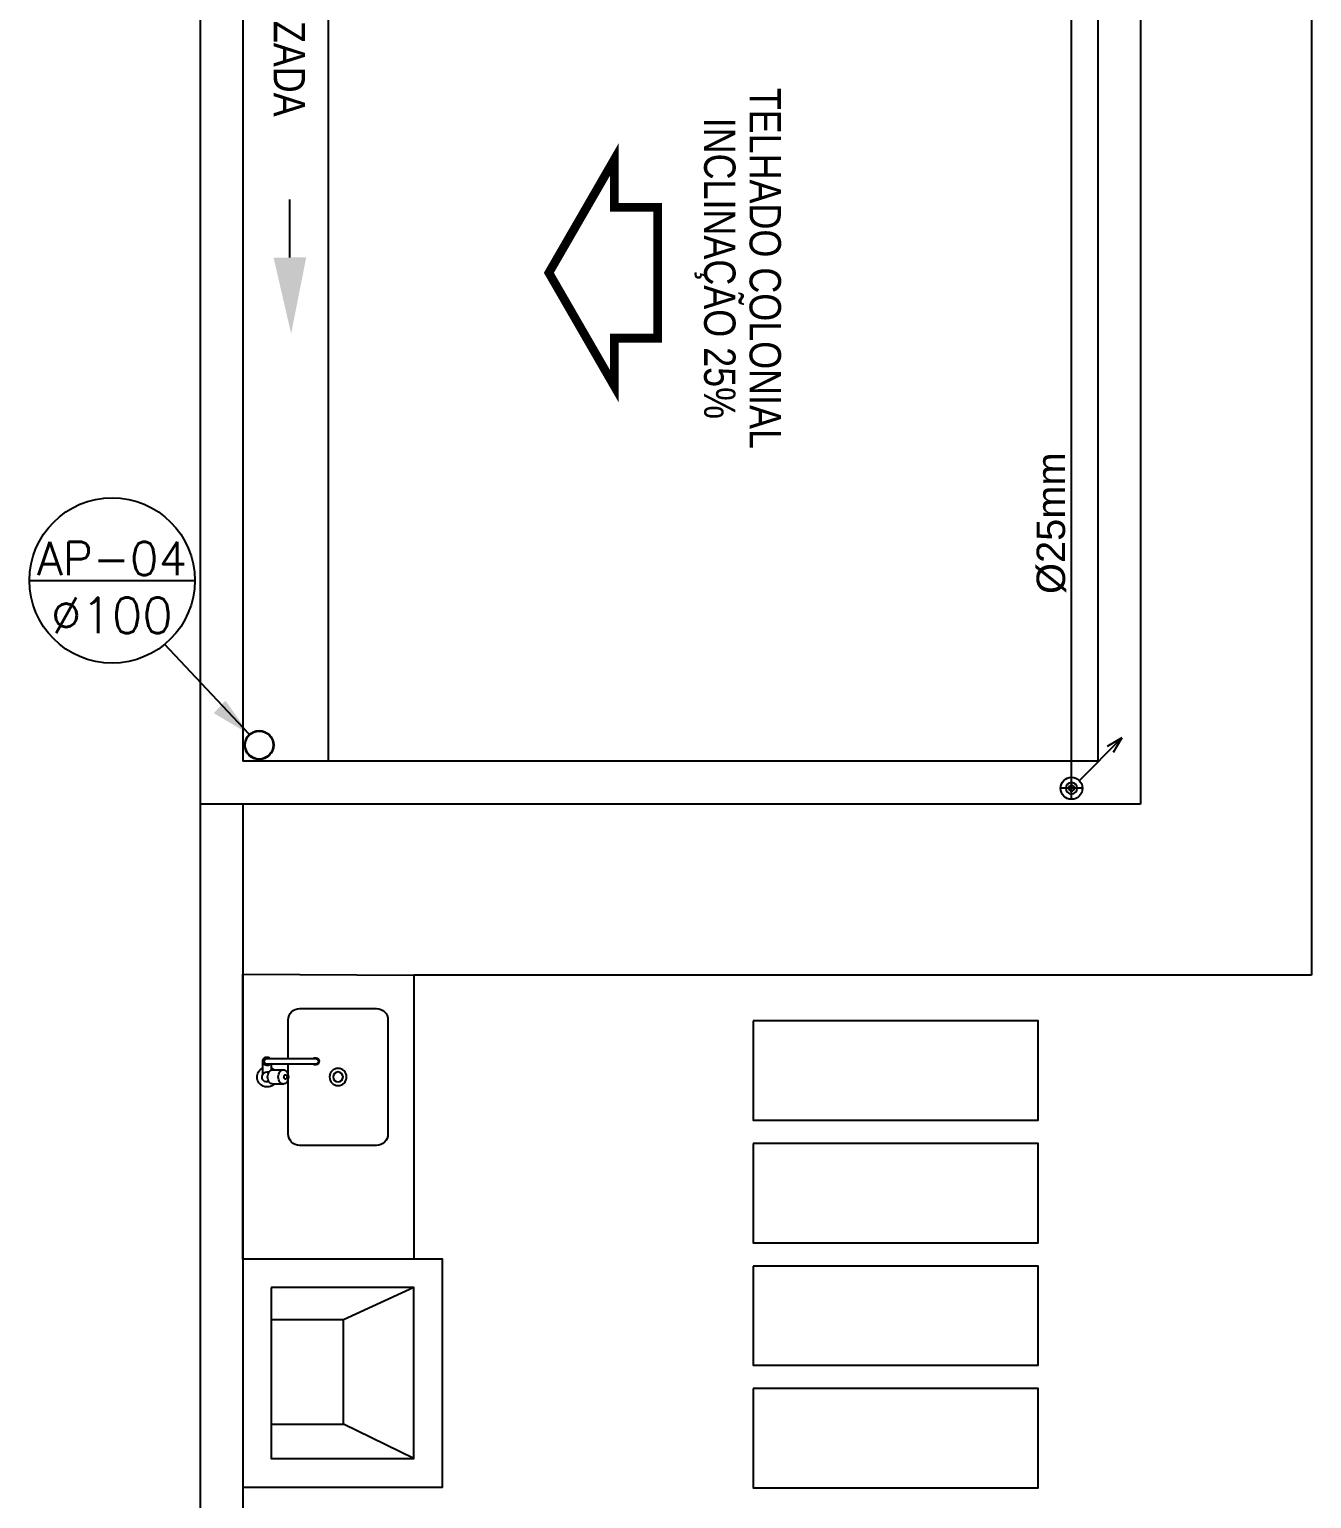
# Model space of a CAD drawing. Header units: millimetres. Extents: x 3923 to 4120, y 744 to 867.
# Drawn here: x 3947.71 to 3956.71, y 814.3 to 824.61 of the extents above; entities that cross this region are included whole.
import ezdxf
from ezdxf.enums import TextEntityAlignment as Align

# ---------------------------------------------------------------- set-up
doc = ezdxf.new("R2010")
doc.units = ezdxf.units.MM
doc.linetypes.add('CONTINU', pattern=[0])
for name, color, linetype in [('-HIDRO', 8, 'Continuous'), ('A-PEN-C', 4, 'Continuous'), ('A-PEN-W', 7, 'Continuous'), ('AF', 5, 'Continuous'), ('COTAS', 7, 'Continuous'), ('E-txt-g', 3, 'Continuous'), ('TEXTO', 3, 'Continuous'), ('TigreCad', 3, 'Continuous'), ('Tinterno', 9, 'Continuous'), ('TUBULAÇÃO_ESGOTO', 5, 'Continuous')]:
    doc.layers.add(name, color=color, linetype=linetype)
doc.layers.add('E-Txt-W', color=7, linetype='Continuous', lineweight=20)
doc.styles.add('F2', font='ARIALN.TTF')
doc.styles.add('REG60', font='romans.shx', dxfattribs={"width": 0.8, "height": 0.15})
doc.styles.add('REG80', font='romans.shx', dxfattribs={"width": 0.8, "height": 0.2})
doc.styles.add('ROMANS', font='romans__.ttf', dxfattribs={"height": 0.1})
doc.styles.get("Standard").update_dxf_attribs({"font": 'arial.ttf'})

# ---------------------------------------------------------------- blocks, each defined once
blk = doc.blocks.new('Cuba coz')
at = {"color": 8}
blk.add_line((7.5, -4.5), (7.5, -2.41), dxfattribs=at)
for points in [[(13.41, -6.5), (13.41, -20, 0.414214), (17.41, -24), (44.41, -24, 0.414214), (48.41, -20), (48.41, 20, 0.414214), (44.41, 24), (17.41, 24, 0.414214), (13.41, 20), (13.41, 0.74)], [(6.7, 1.75), (6, 1.75, 0.546464), (4.41, -0.73, -0.10784), (4.5, -1.15), (4.5, -5.5)], [(11.72, 2.5), (7.96, 2.5, 0.133256), (7.32, 2.33, 0.106756), (6.71, 1.77, 0.082828), (6.34, 0.99, 0.071352), (6.19, 0, 0.071352), (6.34, -0.99, 0.082828), (6.71, -1.77, 0.106756), (7.32, -2.33, 0.133256), (7.96, -2.5), (11.72, -2.5)], [(4.41, -0.73, 0.293273), (6, -1.75), (6.7, -1.75)], [(13.41, -1), (13.41, -4.5, 0.414214)]]:
    blk.add_lwpolyline(points, format="xyb", dxfattribs=at)
for points in [[(11.72, -2.5, 0.133256), (12.36, -2.33, 0.106756), (12.97, -1.77, 0.082828), (13.35, -0.99, 0.071352), (13.49, 0, 0.071352), (13.35, 0.99, 0.082828), (12.97, 1.77, 0.106756), (12.36, 2.33, 0.133256), (11.72, 2.5, 0.133256), (11.08, 2.33, 0.106756), (10.47, 1.77, 0.082828), (10.1, 0.99, 0.071352), (9.95, 0, 0.071352), (10.1, -0.99, 0.082828), (10.47, -1.77, 0.106756), (11.08, -2.33, 0.133256)], [(12.47, 0.75, 0.133256), (12.28, 0.7, 0.106756), (12.1, 0.53, 0.082828), (11.98, 0.3, 0.071352), (11.94, 0, 0.071352), (11.98, -0.3, 0.082828), (12.1, -0.53, 0.106756), (12.28, -0.7, 0.133256), (12.47, -0.75, 0.133256), (12.66, -0.7, 0.106756), (12.85, -0.53, 0.082828), (12.96, -0.3, 0.071352), (13, 0, 0.071352), (12.96, 0.3, 0.082828), (12.85, 0.53, 0.106756), (12.66, 0.7, 0.133256)], [(6, -6.5), (23, -6.5, 1), (23, -4.5), (6, -4.5, 1)]]:
    blk.add_lwpolyline(points, format="xyb", close=True, dxfattribs=at)
for radius in [3, 1.75]:
    blk.add_circle((30.91, 0), radius, dxfattribs=at)
for centre, radius, start, end in [((6, 0), 3.5, 45.5847, 244.6231), ((6, -5.5), 1.5, 41.8103, 318.1897), ((6, 0), 3.5, 295.3769, 314.4153), ((23, -5.5), 1.25, 233.1301, 126.8699)]:
    blk.add_arc(centre, radius, start, end, dxfattribs=at)
blk = doc.blocks.new('Seta')
at = {"color": 2, "const_width": 2}
blk.add_lwpolyline([(10, 15), (10, 25.98), (25, 0), (10, -25.98), (10, -15), (0, -15), (0, 15)], close=True, dxfattribs=at)
blk = doc.blocks.new('TXT-AMB75')
at = {"layer": 'E-txt-g', "style": 'REG80', "width": 0.8, "flags": 8}
blk.add_attdef('TXT', text='', height=0.2, dxfattribs=at).set_placement((0.0055, 0.2964), align=Align.CENTER)
at = {"layer": 'E-Txt-W', "style": 'REG60', "width": 0.8, "flags": 8}
blk.add_attdef('TXT', text='', height=0.15, dxfattribs=at).set_placement((0.0055, 0.0271), align=Align.CENTER)
blk = doc.blocks.new('CIRCULOS')
at = {"layer": 'COTAS'}
for p, q in [((-4, 0), (4, 0)), ((0, 4), (0, -4))]:
    blk.add_line(p, q, dxfattribs=at)
for radius in [2, 1]:
    blk.add_circle((0, 0), radius, dxfattribs=at)
blk = doc.blocks.new('11031030d')
at = {"layer": 'TigreCad'}
blk.add_circle((0, 0), 50.8, dxfattribs=at)
at = {"layer": 'Tinterno'}
blk.add_circle((0, 0), 49, dxfattribs=at)

msp = doc.modelspace()

# ---------------------------------------------------------------- linework, layer by layer
at = {"layer": '-HIDRO', "linetype": 'Continuous'}
for p, q in [((3948.911, 854.196), (3948.911, 819.178)), ((3949.211, 831.178), (3949.211, 819.478)), ((3949.811, 831.178), (3949.811, 819.478)), ((3955.211, 825.878), (3955.211, 819.478)), ((3955.511, 825.878), (3955.511, 819.178)), ((3956.711, 824.678), (3956.711, 817.978)), ((3955.211, 819.478), (3949.211, 819.478)), ((3948.911, 819.178), (3948.911, 810.498)), ((3955.511, 819.178), (3948.911, 819.178)), ((3949.211, 819.178), (3949.211, 811.498)), ((3950.411, 817.978), (3950.411, 815.985)), ((3956.711, 817.978), (3950.411, 817.978)), ((3950.411, 815.785), (3949.917, 815.558)), ((3950.411, 814.585), (3949.917, 814.827))]:
    msp.add_line(p, q, dxfattribs=at)
at = {"layer": '-HIDRO', "linetype": 'CONTINU'}
msp.add_lwpolyline([(3950.411, 817.978), (3950.411, 815.985), (3949.211, 815.985), (3949.211, 817.985)], close=True, dxfattribs=at)
at = {"layer": '-HIDRO', "linetype": 'Continuous'}
for points in [[(3952.793, 817.657), (3952.793, 816.96), (3954.792, 816.96), (3954.792, 817.657)], [(3952.793, 816.796), (3952.793, 816.1), (3954.792, 816.1), (3954.792, 816.796)], [(3949.211, 815.985), (3949.211, 814.385), (3950.611, 814.385), (3950.611, 815.985)], [(3952.793, 815.936), (3952.793, 815.24), (3954.792, 815.24), (3954.792, 815.936)], [(3949.411, 815.785), (3949.411, 814.585), (3950.411, 814.585), (3950.411, 815.785)], [(3949.411, 815.558), (3949.411, 814.827), (3949.917, 814.827), (3949.917, 815.558)], [(3952.793, 815.076), (3952.793, 814.38), (3954.792, 814.38), (3954.792, 815.076)], [(3952.793, 815.076), (3952.793, 814.38), (3954.792, 814.38), (3954.792, 815.076)]]:
    msp.add_lwpolyline(points, close=True, dxfattribs=at)
for p, q in [((3955.081, 819.344), (3955.379, 819.642)), ((3955.379, 819.642), (3955.276, 819.581)), ((3955.379, 819.642), (3955.318, 819.539))]:
    msp.add_line(p, q)
msp.add_ellipse((3955.026, 819.289), major_axis=(0.0547, 0.0547), ratio=1, start_param=0.785398, end_param=7.068583)
at = {"layer": 'A-PEN-C'}
for p, q in [((3947.713, 820.747), (3948.874, 820.747)), ((3949.255, 819.669), (3948.662, 820.299))]:
    msp.add_line(p, q, dxfattribs=at)
msp.add_circle((3948.294, 820.747), 0.58, dxfattribs=at)
msp.add_solid([(3949.255, 819.669), (3949.007, 819.816), (3949.089, 819.904)], dxfattribs=at)
at = {"layer": 'AF'}
for p, q in [((3955.025, 819.366), (3955.025, 838.197)), ((3949.541, 823.013), (3949.541, 823.421))]:
    msp.add_line(p, q, dxfattribs=at)
at = {"layer": 'TUBULAÇÃO_ESGOTO'}
msp.add_solid([(3949.55, 822.478), (3949.427, 823.012), (3949.656, 823.015)], dxfattribs=at)

# ---------------------------------------------------------------- block references
at = {"layer": '-HIDRO'}
ref = msp.add_blockref('TXT-AMB75', (3948.996, 825.697), dxfattribs=dict(at, xscale=1.458, yscale=1.458, zscale=1.458, rotation=270))
ref.add_attrib('TXT', 'CALHA IMPERMEABILIZADA', dxfattribs={"layer": 'E-txt-g', "color": 2, "height": 0.22, "rotation": 270, "style": 'F2'}).set_placement((3949.428, 825.689), align=Align.CENTER)
ref = msp.add_blockref('TXT-AMB75', (3952.335, 822.945), dxfattribs=dict(at, xscale=1.458, yscale=1.458, zscale=1.458, rotation=270))
ref.add_attrib('TXT', 'TELHADO COLONIAL', dxfattribs={"layer": 'E-txt-g', "color": 2, "height": 0.22, "rotation": 270, "style": 'F2'}).set_placement((3952.767, 822.937), align=Align.CENTER)
ref.add_attrib('TXT', 'INCLINAÇÃO 25%', dxfattribs={"layer": 'E-Txt-W', "height": 0.22, "rotation": 270, "style": 'F2'}).set_placement((3952.448, 822.937), align=Align.CENTER)
at = {"layer": '-HIDRO', "xscale": -0.03057599999997219, "yscale": 0.03057599999997219, "zscale": 0.03057599999997219}
msp.add_blockref('Seta', (3952.123, 822.906), dxfattribs=at)
at = {"layer": '-HIDRO', "xscale": -0.02000000000043656, "yscale": 0.02000000000043656, "zscale": 0.02, "rotation": 180}
msp.add_blockref('Cuba coz', (3949.261, 817.263, -12.669), dxfattribs=at)
at = {"layer": 'A-PEN-W', "xscale": -0.02, "yscale": 0.02, "zscale": 0.02, "rotation": 270}
msp.add_blockref('CIRCULOS', (3955.026, 819.289), dxfattribs=at)
at = {"layer": 'AF', "xscale": 0.002, "yscale": 0.002, "zscale": 0.002}
msp.add_blockref('11031030d', (3949.326, 819.592), dxfattribs=at)

# ---------------------------------------------------------------- texts
at = {"layer": 'A-PEN-C', "style": 'ROMANS'}
for s, height, p in [('AP-04', 0.234, (3948.294, 820.784)), ('%%C100', 0.2494, (3948.292, 820.378))]:
    msp.add_text(s, height=height, dxfattribs=at).set_placement(p, align=Align.CENTER)
at = {"layer": 'TEXTO'}
msp.add_text('Ø25mm', height=0.2, rotation=90, dxfattribs=at).set_placement((3954.881, 821.149), align=Align.MIDDLE_CENTER)

doc.saveas('drawing.dxf')
